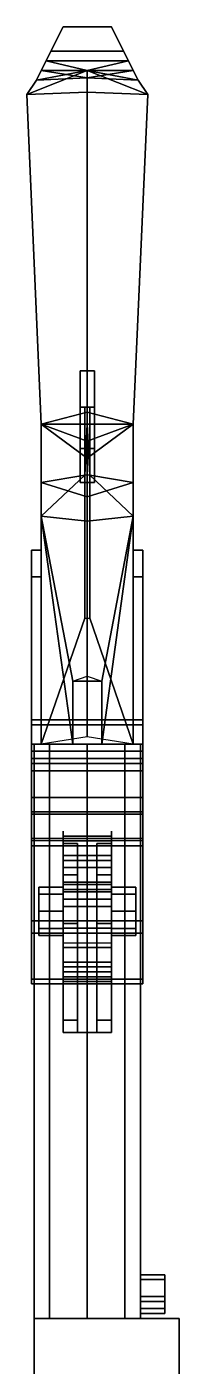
# Model space of a CAD drawing. Extents: x -1 to 2.5, y -12.3 to 0.
# Drawn here: x -0.25 to 0.38, y -5.56 to -0.03 of the extents above; entities that cross this region are included whole.
import ezdxf

# ---------------------------------------------------------------- set-up
doc = ezdxf.new("R2010")
doc.units = 0
doc.layers.get('0').update_dxf_attribs({"linetype": 'CONTINUOUS'})

msp = doc.modelspace()

# ---------------------------------------------------------------- linework, layer by layer
for points in [[(-0.1, -0.03, 1.14), (-0.15, -0.13, 0.93), (-0.15, -0.13, 1.2), (-0.1, -0.03, 1.2)], [(0.1, -0.03, 1.14), (0.15, -0.13, 0.93), (-0.15, -0.13, 0.93), (-0.1, -0.03, 1.14)], [(-0.1, -0.03, 1.2), (-0.15, -0.13, 1.2), (0.15, -0.13, 1.2), (0.1, -0.03, 1.2)], [(0.1, -0.03, 1.2), (0.1, -0.03, 1.14), (-0.1, -0.03, 1.14), (-0.1, -0.03, 1.2)], [(0.15, -0.13, 1.2), (0.15, -0.13, 0.93), (0.1, -0.03, 1.14), (0.1, -0.03, 1.2)], [(-0.17, -0.17, 0.74), (-0.15, -0.13, 0.93), (0.15, -0.13, 0.93), (0.17, -0.17, 0.74)], [(0.17, -0.17, 1.18), (0.15, -0.13, 1.2), (-0.15, -0.13, 1.2), (-0.17, -0.17, 1.18)], [(-0.15, -0.13, 1.2), (-0.15, -0.13, 0.93), (-0.17, -0.17, 0.74), (-0.17, -0.17, 1.18)], [(0.17, -0.17, 0.74), (0.15, -0.13, 0.93), (0.15, -0.13, 1.2), (0.17, -0.17, 1.18)], [(-0.21, -0.25, 1.15), (-0.25, -0.31, 1.14), (0, -0.21, 1.18)], [(0, -1.62, 1.12), (0, -0.21, 1.18), (-0.25, -0.31, 1.14), (-0.19, -1.67, 1.02)], [(0, -0.21, 1.18), (0, -0.21, 1.18), (-0.19, -0.21, 1.16), (-0.21, -0.25, 1.15)], [(-0.19, -0.21, 1.16), (-0.19, -0.21, 0.08), (-0.21, -0.25, 0.08), (-0.21, -0.25, 1.15)], [(-0.19, -0.21, 0.08), (0, -0.24, 0.03), (0, -0.24, 0.03), (-0.21, -0.25, 0.08)], [(0.17, -0.17, 0.74), (0.19, -0.21, 0.46), (-0.19, -0.21, 0.46), (-0.17, -0.17, 0.74)], [(-0.17, -0.17, 1.18), (-0.19, -0.21, 1.16), (0, -0.21, 1.18)], [(-0.17, -0.17, 0.74), (-0.19, -0.21, 0.46), (-0.19, -0.21, 1.16), (-0.17, -0.17, 1.18)], [(0.19, -0.21, 0.46), (0.19, -0.21, 0.08), (-0.19, -0.21, 0.08), (-0.19, -0.21, 0.46)], [(0, -0.24, 0.03), (-0.19, -0.21, 0.08), (0.19, -0.21, 0.08), (0, -0.24, 0.03)], [(0, -0.21, 1.18), (0.17, -0.17, 1.18), (-0.17, -0.17, 1.18), (0, -0.21, 1.18)], [(0, -0.21, 1.18), (0.19, -0.21, 1.16), (0.17, -0.17, 1.18), (0, -0.21, 1.18)], [(0, -0.21, 1.18), (0.21, -0.25, 1.15), (0.19, -0.21, 1.16), (0, -0.21, 1.18)], [(0, -0.21, 1.18), (0.25, -0.31, 1.14), (0.21, -0.25, 1.15), (0, -0.21, 1.18)], [(0.19, -1.67, 1.02), (0.25, -0.31, 1.14), (0, -0.21, 1.18), (0, -1.62, 1.12)], [(0, -0.24, 0.03), (0, -0.24, 0.03), (0.19, -0.21, 0.08), (0.21, -0.25, 0.08)], [(0.19, -0.21, 1.16), (0.19, -0.21, 0.46), (0.17, -0.17, 0.74), (0.17, -0.17, 1.18)], [(0.21, -0.25, 0.08), (0.19, -0.21, 0.08), (0.19, -0.21, 1.16), (0.21, -0.25, 1.15)], [(0, -0.24, 0.03), (0, -0.3, 0.03), (-0.25, -0.31, 0.08), (-0.21, -0.25, 0.08)], [(-0.21, -0.25, 0.08), (-0.25, -0.31, 0.08), (-0.25, -0.31, 1.14), (-0.21, -0.25, 1.15)], [(0.25, -0.31, 0.08), (0, -0.3, 0.03), (0, -0.24, 0.03), (0.21, -0.25, 0.08)], [(0.25, -0.31, 1.14), (0.25, -0.31, 0.08), (0.21, -0.25, 0.08), (0.21, -0.25, 1.15)], [(-0.19, -1.67, 0.36), (-0.25, -0.31, 0.08), (0, -0.3, 0.03), (0, -1.67, 0.32)], [(-0.25, -0.31, 1.14), (-0.25, -0.31, 0.08), (-0.19, -1.67, 0.36), (-0.19, -1.67, 1.02)], [(0, -1.67, 0.32), (0, -0.3, 0.03), (0.25, -0.31, 0.08), (0.19, -1.67, 0.36)], [(0.19, -1.67, 0.36), (0.25, -0.31, 0.08), (0.25, -0.31, 1.14), (0.19, -1.67, 1.02)], [(-0.03, -1.6, -1.66), (-0.03, -1.45, -1.46), (0.03, -1.45, -1.46), (0.03, -1.6, -1.66)], [(0.03, -1.6, -1.66), (0.03, -1.45, -1.46), (-0.03, -1.45, -1.46), (-0.03, -1.6, -1.66)], [(0.03, -1.77, -1.69), (0.03, -1.6, -1.66), (-0.03, -1.6, -1.66), (-0.03, -1.77, -1.69)], [(-0.03, -1.77, -1.69), (-0.03, -1.6, -1.66), (0.03, -1.6, -1.66), (0.03, -1.77, -1.69)], [(-0.01, -1.6, -1.66), (-0.01, -1.77, -1.69), (-0.01, -1.8, -1.53), (-0.01, -1.61, -1.48)], [(0.01, -1.61, -1.48), (0.01, -1.8, -1.53), (0.01, -1.77, -1.69), (0.01, -1.6, -1.66)], [(-0.19, -1.67, 1.02), (-0.19, -1.67, 1.02), (0, -1.74, 1.09), (0, -1.62, 1.12)], [(-0.01, -1.61, -1.48), (-0.01, -1.8, -1.53), (-0.01, -2.31, -0.06), (-0.01, -2.01, -0.04)], [(0, -1.62, 1.12), (0, -1.74, 1.09), (0.19, -1.67, 1.02)], [(0.01, -2.01, -0.04), (0.01, -2.31, -0.06), (0.01, -1.8, -1.53), (0.01, -1.61, -1.48)], [(0, -1.67, 0.32), (-0.01, -1.88, 0.35), (-0.19, -1.91, 0.42), (-0.19, -1.67, 0.36)], [(-0.19, -1.67, 1.02), (-0.19, -1.91, 0.8), (0, -1.97, 0.9), (0, -1.81, 1.05)], [(-0.19, -1.67, 0.36), (-0.19, -1.91, 0.42), (-0.19, -1.91, 0.8), (-0.19, -1.67, 1.02)], [(-0.19, -1.67, 1.02), (-0.19, -1.67, 1.02), (0, -1.81, 1.05), (0, -1.74, 1.09)], [(0, -1.67, 0.32), (0.01, -1.88, 0.35), (-0.01, -1.88, 0.35), (0, -1.67, 0.32)], [(0, -1.81, 1.05), (0, -1.97, 0.9), (0.19, -1.91, 0.8), (0.19, -1.67, 1.02)], [(0, -1.74, 1.09), (0, -1.81, 1.05), (0.19, -1.67, 1.02)], [(0.19, -1.67, 0.36), (0.19, -1.91, 0.42), (0.01, -1.88, 0.35), (0, -1.67, 0.32)], [(0.19, -1.91, 0.8), (0.19, -1.91, 0.42), (0.19, -1.67, 0.36), (0.19, -1.67, 1.02)], [(-0.03, -1.77, -1.69), (-0.03, -1.91, -1.59), (0.03, -1.91, -1.59), (0.03, -1.77, -1.69)], [(0.03, -1.77, -1.69), (0.03, -1.91, -1.59), (-0.03, -1.91, -1.59), (-0.03, -1.77, -1.69)], [(-0.19, -2.05, 0.45), (-0.19, -1.91, 0.42), (-0.01, -1.88, 0.35)], [(-0.19, -2.99, 0.58), (-0.19, -2.05, 0.45), (-0.01, -1.88, 0.35), (-0.01, -2.47, 0.45)], [(0, -2.07, 0.86), (0, -1.97, 0.9), (-0.19, -1.91, 0.8), (-0.19, -2.05, 0.76)], [(-0.19, -1.91, 0.8), (-0.19, -1.91, 0.42), (-0.19, -2.05, 0.45), (-0.19, -2.05, 0.76)], [(-0.01, -1.88, 0.19), (-0.01, -2.31, -0.06), (-0.01, -2.47, 0.45), (-0.01, -1.88, 0.35)], [(-0.01, -1.93, 0.05), (-0.01, -2.01, -0.04), (-0.01, -2.31, -0.06), (-0.01, -1.88, 0.19)], [(0.19, -2.05, 0.76), (0.19, -1.91, 0.8), (0, -1.97, 0.9), (0, -2.07, 0.86)], [(0.01, -1.88, 0.35), (0.01, -2.47, 0.45), (0.01, -2.31, -0.06), (0.01, -1.88, 0.19)], [(0.01, -1.88, 0.19), (0.01, -2.31, -0.06), (0.01, -2.01, -0.04), (0.01, -1.93, 0.05)], [(0.01, -1.88, 0.35), (0.01, -1.88, 0.35), (0.19, -1.91, 0.42), (0.19, -2.05, 0.45)], [(0.01, -2.47, 0.45), (0.01, -1.88, 0.35), (0.19, -2.05, 0.45), (0.19, -2.99, 0.58)], [(0.19, -2.05, 0.45), (0.19, -1.91, 0.42), (0.19, -1.91, 0.8), (0.19, -2.05, 0.76)], [(-0.19, -2.05, 0.76), (-0.19, -2.05, 0.45), (-0.19, -2.19, 0.6), (-0.19, -2.19, 0.7)], [(0, -2.71, 0.91), (0, -2.07, 0.86), (-0.19, -2.05, 0.76), (-0.06, -2.73, 0.91)], [(-0.19, -2.05, 0.76), (-0.19, -2.05, 0.76), (-0.19, -2.19, 0.7), (-0.19, -2.3, 0.77)], [(-0.19, -2.99, 0.88), (-0.19, -2.05, 0.76), (-0.19, -2.3, 0.77), (-0.19, -2.99, 0.88)], [(-0.19, -2.3, 0.54), (-0.19, -2.19, 0.6), (-0.19, -2.05, 0.45)], [(-0.19, -2.99, 0.58), (-0.19, -2.3, 0.54), (-0.19, -2.05, 0.45), (-0.19, -2.99, 0.58)], [(-0.06, -2.73, 0.91), (-0.19, -2.05, 0.76), (-0.19, -2.05, 0.76), (-0.06, -2.99, 0.88)], [(-0.06, -2.99, 0.88), (-0.19, -2.05, 0.76), (-0.19, -2.05, 0.76), (-0.19, -2.99, 0.88)], [(0.06, -2.73, 0.91), (0.19, -2.05, 0.76), (0, -2.07, 0.86), (0, -2.71, 0.91)], [(0.06, -2.99, 0.88), (0.19, -2.05, 0.76), (0.19, -2.05, 0.76), (0.06, -2.73, 0.91)], [(0.19, -2.99, 0.88), (0.19, -2.05, 0.76), (0.19, -2.05, 0.76), (0.06, -2.99, 0.88)], [(0.19, -2.19, 0.6), (0.19, -2.05, 0.45), (0.19, -2.05, 0.76), (0.19, -2.19, 0.7)], [(0.19, -2.3, 0.77), (0.19, -2.19, 0.7), (0.19, -2.05, 0.76)], [(0.19, -2.99, 0.88), (0.19, -2.3, 0.77), (0.19, -2.05, 0.76), (0.19, -2.99, 0.88)], [(0.19, -2.05, 0.45), (0.19, -2.05, 0.45), (0.19, -2.19, 0.6), (0.19, -2.3, 0.54)], [(0.19, -2.99, 0.58), (0.19, -2.05, 0.45), (0.19, -2.3, 0.54), (0.19, -2.99, 0.58)], [(-0.19, -2.19, 0.7), (-0.19, -2.19, 0.6), (-0.23, -2.19, 0.6), (-0.23, -2.19, 0.7)], [(-0.23, -2.19, 0.7), (-0.23, -2.19, 0.6), (-0.23, -2.3, 0.54), (-0.23, -2.3, 0.77)], [(-0.23, -2.3, 0.54), (-0.23, -2.19, 0.6), (-0.19, -2.19, 0.6), (-0.19, -2.3, 0.54)], [(-0.19, -2.3, 0.77), (-0.19, -2.19, 0.7), (-0.23, -2.19, 0.7), (-0.23, -2.3, 0.77)], [(0.23, -2.19, 0.7), (0.23, -2.19, 0.6), (0.19, -2.19, 0.6), (0.19, -2.19, 0.7)], [(0.19, -2.3, 0.54), (0.19, -2.19, 0.6), (0.23, -2.19, 0.6), (0.23, -2.3, 0.54)], [(0.23, -2.3, 0.77), (0.23, -2.19, 0.7), (0.19, -2.19, 0.7), (0.19, -2.3, 0.77)], [(0.23, -2.3, 0.54), (0.23, -2.19, 0.6), (0.23, -2.19, 0.7), (0.23, -2.3, 0.77)], [(-0.23, -2.3, 0.77), (-0.23, -2.3, 0.54), (-0.23, -2.99, 0.58), (-0.23, -2.99, 0.88)], [(-0.23, -2.99, 0.58), (-0.23, -2.3, 0.54), (-0.19, -2.3, 0.54), (-0.19, -2.99, 0.58)], [(-0.19, -2.99, 0.88), (-0.19, -2.3, 0.77), (-0.23, -2.3, 0.77), (-0.23, -2.99, 0.88)], [(0.19, -2.99, 0.58), (0.19, -2.3, 0.54), (0.23, -2.3, 0.54), (0.23, -2.99, 0.58)], [(0.23, -2.99, 0.88), (0.23, -2.3, 0.77), (0.19, -2.3, 0.77), (0.19, -2.99, 0.88)], [(0.23, -2.99, 0.58), (0.23, -2.3, 0.54), (0.23, -2.3, 0.77), (0.23, -2.99, 0.88)], [(-0.19, -2.99, 0.58), (-0.01, -2.47, 0.45), (0, -2.47, 0.45), (0, -2.96, 0.51)], [(0, -2.96, 0.51), (0, -2.47, 0.45), (0.01, -2.47, 0.45), (0.19, -2.99, 0.58)], [(0.06, -2.73, 1.21), (0.06, -2.73, 0.91), (-0.06, -2.73, 0.91), (-0.06, -2.73, 1.21)], [(-0.06, -2.73, 1.21), (-0.06, -2.73, 0.91), (-0.06, -2.99, 0.88), (-0.06, -2.99, 1.21)], [(-0.06, -2.99, 0.88), (-0.06, -2.73, 0.91), (0.06, -2.73, 0.91), (0.06, -2.99, 0.88)], [(0.06, -2.99, 1.21), (0.06, -2.73, 1.21), (-0.06, -2.73, 1.21), (-0.06, -2.99, 1.21)], [(0.06, -2.99, 0.88), (0.06, -2.73, 0.91), (0.06, -2.73, 1.21), (0.06, -2.99, 1.21)], [(-0.23, -3.02, 0.05), (-0.23, -2.89, -0.28), (-0.23, -3.27, -0.31), (-0.23, -3.41, 0.05)], [(0.23, -3.02, 0.05), (0.23, -2.89, -0.28), (-0.23, -2.89, -0.28), (-0.23, -3.02, 0.05)], [(0.23, -2.89, -0.28), (0.23, -2.89, -0.34), (-0.23, -2.89, -0.34), (-0.23, -2.89, -0.28)], [(-0.23, -2.89, -0.28), (-0.23, -2.89, -0.34), (-0.23, -3.27, -0.36), (-0.23, -3.27, -0.31)], [(-0.23, -2.89, -0.34), (-0.23, -2.91, -0.37), (-0.23, -3.28, -0.37), (-0.23, -3.27, -0.36)], [(0.23, -2.89, -0.34), (0.23, -2.91, -0.37), (-0.23, -2.91, -0.37), (-0.23, -2.89, -0.34)], [(-0.23, -2.91, -0.37), (-0.23, -3.21, -0.47), (-0.23, -3.27, -0.44), (-0.23, -3.28, -0.37)], [(0.23, -2.91, -0.37), (0.23, -3.21, -0.47), (-0.23, -3.21, -0.47), (-0.23, -2.91, -0.37)], [(0.23, -3.27, -0.31), (0.23, -2.89, -0.28), (0.23, -3.02, 0.05), (0.23, -3.41, 0.05)], [(0.23, -3.27, -0.36), (0.23, -2.89, -0.34), (0.23, -2.89, -0.28), (0.23, -3.27, -0.31)], [(0.23, -3.28, -0.37), (0.23, -2.91, -0.37), (0.23, -2.89, -0.34), (0.23, -3.27, -0.36)], [(0.23, -3.27, -0.44), (0.23, -3.21, -0.47), (0.23, -2.91, -0.37), (0.23, -3.28, -0.37)], [(-0.23, -2.99, 0.88), (-0.23, -2.99, 0.51), (-0.23, -3.72, 0.51), (-0.23, -3.98, 0.88)], [(0.23, -2.99, 0.85), (0.23, -2.99, 0.51), (-0.23, -2.99, 0.51), (-0.23, -2.99, 0.85)], [(-0.23, -3.72, 0.51), (-0.23, -2.99, 0.51), (0.23, -2.99, 0.51), (0.23, -3.72, 0.51)], [(0.23, -3.98, 0.88), (0.23, -2.99, 0.88), (-0.23, -2.99, 0.88), (-0.23, -3.98, 0.88)], [(0.23, -2.99, 0.51), (0.23, -3.05, 0.47), (-0.23, -3.05, 0.47), (-0.23, -2.99, 0.51)], [(-0.23, -2.99, 0.51), (-0.23, -3.05, 0.47), (-0.23, -3.4, 0.47), (-0.23, -3.35, 0.51)], [(-0.23, -3.1, 0.27), (-0.23, -3.02, 0.05), (-0.23, -3.41, 0.05), (-0.23, -3.38, 0.27)], [(0.23, -3.1, 0.27), (0.23, -3.02, 0.05), (-0.23, -3.02, 0.05), (-0.23, -3.1, 0.27)], [(-0.1556, -2.99, 1.2056), (-0.22, -2.99, 1.05), (-0.22, -5.36, 1.05), (-0.1556, -5.36, 1.2056)], [(-0.22, -2.99, 1.05), (-0.1556, -2.99, 0.8944), (-0.1556, -5.36, 0.8944), (-0.22, -5.36, 1.05)], [(0, -2.99, 1.27), (0.1556, -2.99, 1.2056), (-0.22, -2.99, 1.05), (-0.1556, -2.99, 1.2056)], [(0.1556, -2.99, 1.2056), (0.22, -2.99, 1.05), (-0.1556, -2.99, 0.8944), (-0.22, -2.99, 1.05)], [(0, -2.99, 1.27), (-0.1556, -2.99, 1.2056), (-0.1556, -5.36, 1.2056), (0, -5.36, 1.27)], [(-0.1556, -2.99, 0.8944), (0, -2.99, 0.83), (0, -5.36, 0.83), (-0.1556, -5.36, 0.8944)], [(0.22, -2.99, 1.05), (0.1556, -2.99, 0.8944), (0, -2.99, 0.83), (-0.1556, -2.99, 0.8944)], [(0.1556, -2.99, 1.2056), (0, -2.99, 1.27), (0, -5.36, 1.27), (0.1556, -5.36, 1.2056)], [(0, -2.99, 0.83), (0.1556, -2.99, 0.8944), (0.1556, -5.36, 0.8944), (0, -5.36, 0.83)], [(0.22, -2.99, 1.05), (0.1556, -2.99, 1.2056), (0.1556, -5.36, 1.2056), (0.22, -5.36, 1.05)], [(0.1556, -2.99, 0.8944), (0.22, -2.99, 1.05), (0.22, -5.36, 1.05), (0.1556, -5.36, 0.8944)], [(0.23, -3.72, 0.51), (0.23, -2.99, 0.51), (0.23, -2.99, 0.88), (0.23, -3.98, 0.88)], [(0.23, -3.4, 0.47), (0.23, -3.05, 0.47), (0.23, -2.99, 0.51), (0.23, -3.35, 0.51)], [(0.23, -3.41, 0.05), (0.23, -3.02, 0.05), (0.23, -3.1, 0.27), (0.23, -3.38, 0.27)], [(-0.23, -3.05, 0.47), (-0.23, -3.07, 0.43), (-0.23, -3.4, 0.43), (-0.23, -3.4, 0.47)], [(0.23, -3.05, 0.47), (0.23, -3.07, 0.43), (-0.23, -3.07, 0.43), (-0.23, -3.05, 0.47)], [(0.23, -3.07, 0.43), (0.23, -3.1, 0.34), (-0.23, -3.1, 0.34), (-0.23, -3.07, 0.43)], [(-0.23, -3.07, 0.43), (-0.23, -3.1, 0.34), (-0.23, -3.39, 0.34), (-0.23, -3.4, 0.43)], [(0.23, -3.4, 0.43), (0.23, -3.07, 0.43), (0.23, -3.05, 0.47), (0.23, -3.4, 0.47)], [(0.23, -3.39, 0.34), (0.23, -3.1, 0.34), (0.23, -3.07, 0.43), (0.23, -3.4, 0.43)], [(-0.23, -3.1, 0.34), (-0.23, -3.1, 0.27), (-0.23, -3.38, 0.27), (-0.23, -3.39, 0.34)], [(0.23, -3.1, 0.34), (0.23, -3.1, 0.27), (-0.23, -3.1, 0.27), (-0.23, -3.1, 0.34)], [(0.23, -3.38, 0.27), (0.23, -3.1, 0.27), (0.23, -3.1, 0.34), (0.23, -3.39, 0.34)], [(-0.23, -3.27, -0.44), (-0.23, -3.21, -0.47), (0.23, -3.21, -0.47), (0.23, -3.27, -0.44)], [(-0.23, -3.41, 0.05), (-0.23, -3.27, -0.31), (0.23, -3.27, -0.31), (0.23, -3.41, 0.05)], [(-0.23, -3.27, -0.31), (-0.23, -3.27, -0.36), (0.23, -3.27, -0.36), (0.23, -3.27, -0.31)], [(-0.23, -3.27, -0.36), (-0.23, -3.28, -0.37), (0.23, -3.28, -0.37), (0.23, -3.27, -0.36)], [(-0.23, -3.28, -0.37), (-0.23, -3.27, -0.44), (0.23, -3.27, -0.44), (0.23, -3.28, -0.37)], [(0.1, -3.37, 1.38), (0.1, -3.37, 1.22), (-0.1, -3.37, 1.22), (-0.1, -3.37, 1.38)], [(-0.1, -3.37, 1.38), (-0.1, -3.37, 1.22), (-0.1, -4.18, 1.22), (-0.1, -4.18, 1.38)], [(0.1, -4.18, 1.38), (0.1, -3.37, 1.38), (-0.1, -3.37, 1.38), (-0.1, -4.18, 1.38)], [(0.1, -4.18, 1.22), (0.1, -3.37, 1.22), (0.1, -3.37, 1.38), (0.1, -4.18, 1.38)], [(-0.23, -3.39, 0.34), (-0.23, -3.38, 0.27), (0.23, -3.38, 0.27), (0.23, -3.39, 0.34)], [(-0.23, -3.38, 0.27), (-0.23, -3.41, 0.05), (0.23, -3.41, 0.05), (0.23, -3.38, 0.27)], [(-0.04, -3.73, 1.53), (-0.04, -3.4, 1.53), (-0.1, -3.4, 1.53), (-0.1, -3.73, 1.53)], [(-0.1, -3.4, 1.53), (-0.1, -3.53, 1.45), (-0.1, -3.77, 1.51), (-0.1, -3.73, 1.53)], [(-0.04, -3.4, 1.53), (-0.04, -3.4, 1.38), (-0.1, -3.4, 1.38), (-0.1, -3.4, 1.53)], [(-0.1, -3.4, 1.53), (-0.1, -3.4, 1.38), (-0.1, -3.53, 1.38), (-0.1, -3.53, 1.45)], [(-0.04, -3.77, 1.51), (-0.04, -3.53, 1.45), (-0.04, -3.4, 1.53), (-0.04, -3.73, 1.53)], [(-0.04, -3.53, 1.38), (-0.04, -3.4, 1.38), (-0.04, -3.4, 1.53), (-0.04, -3.53, 1.45)], [(0.04, -3.4, 1.53), (0.04, -3.4, 1.38), (0.04, -3.53, 1.38), (0.04, -3.53, 1.45)], [(0.1, -3.4, 1.53), (0.1, -3.4, 1.38), (0.04, -3.4, 1.38), (0.04, -3.4, 1.53)], [(0.04, -3.4, 1.53), (0.04, -3.53, 1.45), (0.04, -3.77, 1.51), (0.04, -3.73, 1.53)], [(0.1, -3.73, 1.53), (0.1, -3.4, 1.53), (0.04, -3.4, 1.53), (0.04, -3.73, 1.53)], [(0.1, -3.53, 1.38), (0.1, -3.4, 1.38), (0.1, -3.4, 1.53), (0.1, -3.53, 1.45)], [(0.1, -3.77, 1.51), (0.1, -3.53, 1.45), (0.1, -3.4, 1.53), (0.1, -3.73, 1.53)], [(-0.1, -3.77, 1.51), (-0.1, -3.53, 1.45), (-0.1, -4.13, 1.45), (-0.1, -4.18, 1.51)], [(-0.1, -4.13, 1.45), (-0.1, -3.53, 1.45), (-0.04, -3.53, 1.45), (-0.04, -4.13, 1.45)], [(-0.1, -3.53, 1.45), (-0.1, -3.53, 1.38), (-0.04, -3.53, 1.38), (-0.04, -3.53, 1.45)], [(-0.04, -4.13, 1.45), (-0.04, -3.53, 1.45), (-0.04, -3.77, 1.51), (-0.04, -4.18, 1.51)], [(0.04, -3.53, 1.45), (0.04, -3.53, 1.38), (0.1, -3.53, 1.38), (0.1, -3.53, 1.45)], [(0.04, -3.77, 1.51), (0.04, -3.53, 1.45), (0.04, -4.13, 1.45), (0.04, -4.18, 1.51)], [(0.04, -4.13, 1.45), (0.04, -3.53, 1.45), (0.1, -3.53, 1.45), (0.1, -4.13, 1.45)], [(0.1, -4.13, 1.45), (0.1, -3.53, 1.45), (0.1, -3.77, 1.51), (0.1, -4.18, 1.51)], [(-0.1, -3.6093, 1.4907), (-0.1, -3.58, 1.42), (-0.2, -3.58, 1.42), (-0.2, -3.6093, 1.4907)], [(-0.1, -3.58, 1.42), (-0.1, -3.6093, 1.3493), (-0.2, -3.6093, 1.3493), (-0.2, -3.58, 1.42)], [(-0.2, -3.58, 1.42), (-0.2, -3.6093, 1.3493), (-0.2, -3.68, 1.32), (-0.2, -3.6093, 1.4907)], [(0.2, -3.6093, 1.4907), (0.2, -3.58, 1.42), (0.1, -3.58, 1.42), (0.1, -3.6093, 1.4907)], [(0.2, -3.58, 1.42), (0.2, -3.6093, 1.3493), (0.1, -3.6093, 1.3493), (0.1, -3.58, 1.42)], [(0.2, -3.58, 1.42), (0.2, -3.6093, 1.4907), (0.2, -3.68, 1.52), (0.2, -3.6093, 1.3493)], [(-0.1, -3.68, 1.52), (-0.1, -3.6093, 1.4907), (-0.2, -3.6093, 1.4907), (-0.2, -3.68, 1.52)], [(-0.1, -3.6093, 1.3493), (-0.1, -3.68, 1.32), (-0.2, -3.68, 1.32), (-0.2, -3.6093, 1.3493)], [(-0.2, -3.68, 1.52), (-0.2, -3.6093, 1.4907), (-0.2, -3.78, 1.42), (-0.2, -3.7507, 1.4907)], [(-0.2, -3.6093, 1.4907), (-0.2, -3.68, 1.32), (-0.2, -3.7507, 1.3493), (-0.2, -3.78, 1.42)], [(0.2, -3.68, 1.52), (0.2, -3.6093, 1.4907), (0.1, -3.6093, 1.4907), (0.1, -3.68, 1.52)], [(0.2, -3.6093, 1.3493), (0.2, -3.68, 1.32), (0.1, -3.68, 1.32), (0.1, -3.6093, 1.3493)], [(0.2, -3.6093, 1.3493), (0.2, -3.68, 1.52), (0.2, -3.7507, 1.4907), (0.2, -3.78, 1.42)], [(0.2, -3.68, 1.32), (0.2, -3.6093, 1.3493), (0.2, -3.78, 1.42), (0.2, -3.7507, 1.3493)], [(-0.1, -3.7507, 1.4907), (-0.1, -3.68, 1.52), (-0.2, -3.68, 1.52), (-0.2, -3.7507, 1.4907)], [(-0.1, -3.68, 1.32), (-0.1, -3.7507, 1.3493), (-0.2, -3.7507, 1.3493), (-0.2, -3.68, 1.32)], [(0.2, -3.7507, 1.4907), (0.2, -3.68, 1.52), (0.1, -3.68, 1.52), (0.1, -3.7507, 1.4907)], [(0.2, -3.68, 1.32), (0.2, -3.7507, 1.3493), (0.1, -3.7507, 1.3493), (0.1, -3.68, 1.32)], [(-0.23, -3.98, 0.88), (-0.23, -3.72, 0.51), (0.23, -3.72, 0.51), (0.23, -3.98, 0.88)], [(-0.23, -3.98, 0.88), (-0.23, -3.72, 0.51), (-0.23, -3.77, 0.53), (-0.23, -3.96, 0.73)], [(0.23, -3.98, 0.88), (0.23, -3.72, 0.51), (-0.23, -3.72, 0.51), (-0.23, -3.98, 0.88)], [(-0.23, -3.77, 0.53), (-0.23, -3.72, 0.51), (0.23, -3.72, 0.51), (0.23, -3.77, 0.53)], [(-0.1, -3.78, 1.42), (-0.1, -3.7507, 1.4907), (-0.2, -3.7507, 1.4907), (-0.2, -3.78, 1.42)], [(-0.1, -3.7507, 1.3493), (-0.1, -3.78, 1.42), (-0.2, -3.78, 1.42), (-0.2, -3.7507, 1.3493)], [(-0.1, -3.73, 1.53), (-0.1, -3.77, 1.51), (-0.04, -3.77, 1.51), (-0.04, -3.73, 1.53)], [(0.04, -3.73, 1.53), (0.04, -3.77, 1.51), (0.1, -3.77, 1.51), (0.1, -3.73, 1.53)], [(0.2, -3.78, 1.42), (0.2, -3.7507, 1.4907), (0.1, -3.7507, 1.4907), (0.1, -3.78, 1.42)], [(0.2, -3.7507, 1.3493), (0.2, -3.78, 1.42), (0.1, -3.78, 1.42), (0.1, -3.7507, 1.3493)], [(0.23, -3.77, 0.53), (0.23, -3.72, 0.51), (0.23, -3.98, 0.88), (0.23, -3.96, 0.73)], [(-0.23, -3.96, 0.73), (-0.23, -3.77, 0.53), (0.23, -3.77, 0.53), (0.23, -3.96, 0.73)], [(-0.23, -3.96, 0.73), (-0.23, -3.77, 0.53), (-0.23, -3.77, 0.53), (-0.23, -3.96, 0.53)], [(0.23, -3.96, 0.73), (0.23, -3.77, 0.53), (-0.23, -3.77, 0.53), (-0.23, -3.96, 0.73)], [(-0.23, -3.96, 0.53), (-0.23, -3.77, 0.53), (0.23, -3.77, 0.53), (0.23, -3.96, 0.53)], [(-0.04, -4.18, 1.51), (-0.04, -3.77, 1.51), (-0.1, -3.77, 1.51), (-0.1, -4.18, 1.51)], [(0.1, -4.18, 1.51), (0.1, -3.77, 1.51), (0.04, -3.77, 1.51), (0.04, -4.18, 1.51)], [(0.23, -3.77, 0.53), (0.23, -3.77, 0.53), (0.23, -3.96, 0.73), (0.23, -3.96, 0.53)], [(0.23, -3.96, 0.53), (0.23, -3.96, 0.73), (-0.23, -3.96, 0.73), (-0.23, -3.96, 0.53)], [(-0.23, -3.98, 0.88), (-0.23, -3.96, 0.73), (-0.23, -3.96, 0.73), (-0.23, -3.98, 0.73)], [(-0.23, -3.98, 0.73), (-0.23, -3.96, 0.73), (0.23, -3.96, 0.73), (0.23, -3.98, 0.73)], [(0.23, -3.96, 0.73), (0.23, -3.96, 0.73), (0.23, -3.98, 0.88), (0.23, -3.98, 0.73)], [(0.23, -3.98, 0.73), (0.23, -3.98, 0.88), (-0.23, -3.98, 0.88), (-0.23, -3.98, 0.73)], [(-0.1, -4.13, 1.45), (-0.1, -4.13, 1.38), (-0.1, -4.18, 1.38), (-0.1, -4.18, 1.51)], [(-0.04, -4.13, 1.45), (-0.04, -4.13, 1.38), (-0.1, -4.13, 1.38), (-0.1, -4.13, 1.45)], [(-0.04, -4.18, 1.38), (-0.04, -4.13, 1.38), (-0.04, -4.13, 1.45), (-0.04, -4.18, 1.51)], [(0.1, -4.13, 1.45), (0.1, -4.13, 1.38), (0.04, -4.13, 1.38), (0.04, -4.13, 1.45)], [(0.04, -4.13, 1.45), (0.04, -4.13, 1.38), (0.04, -4.18, 1.38), (0.04, -4.18, 1.51)], [(0.1, -4.18, 1.38), (0.1, -4.13, 1.38), (0.1, -4.13, 1.45), (0.1, -4.18, 1.51)], [(-0.1, -4.18, 1.38), (-0.1, -4.18, 1.22), (0.1, -4.18, 1.22), (0.1, -4.18, 1.38)], [(-0.1, -4.18, 1.51), (-0.1, -4.18, 1.38), (-0.04, -4.18, 1.38), (-0.04, -4.18, 1.51)], [(0.04, -4.18, 1.51), (0.04, -4.18, 1.38), (0.1, -4.18, 1.38), (0.1, -4.18, 1.51)], [(0.32, -5.18, 1.07), (0.32, -5.18, 0.85), (0.22, -5.18, 0.85), (0.22, -5.18, 1.07)], [(0.22, -5.18, 1.07), (0.22, -5.18, 0.85), (0.22, -5.29, 0.94), (0.22, -5.34, 1.07)], [(0.32, -5.34, 1.07), (0.32, -5.18, 1.07), (0.22, -5.18, 1.07), (0.22, -5.34, 1.07)], [(0.22, -5.18, 0.85), (0.22, -5.2, 0.72), (0.22, -5.29, 0.75), (0.22, -5.29, 0.94)], [(0.32, -5.18, 0.85), (0.32, -5.2, 0.72), (0.22, -5.2, 0.72), (0.22, -5.18, 0.85)], [(0.32, -5.29, 0.94), (0.32, -5.18, 0.85), (0.32, -5.18, 1.07), (0.32, -5.34, 1.07)], [(0.32, -5.29, 0.75), (0.32, -5.2, 0.72), (0.32, -5.18, 0.85), (0.32, -5.29, 0.94)], [(0.32, -5.2, 0.72), (0.32, -5.27, 0.59), (0.22, -5.27, 0.59), (0.22, -5.2, 0.72)], [(0.22, -5.2, 0.72), (0.22, -5.27, 0.59), (0.22, -5.32, 0.62), (0.22, -5.29, 0.75)], [(0.32, -5.32, 0.62), (0.32, -5.27, 0.59), (0.32, -5.2, 0.72), (0.32, -5.29, 0.75)], [(0.22, -5.32, 0.62), (0.22, -5.27, 0.59), (0.32, -5.27, 0.59), (0.32, -5.32, 0.62)], [(0.22, -5.34, 1.07), (0.22, -5.29, 0.94), (0.32, -5.29, 0.94), (0.32, -5.34, 1.07)], [(0.22, -5.29, 0.94), (0.22, -5.29, 0.75), (0.32, -5.29, 0.75), (0.32, -5.29, 0.94)], [(0.22, -5.29, 0.75), (0.22, -5.32, 0.62), (0.32, -5.32, 0.62), (0.32, -5.29, 0.75)], [(0.38, -5.36, 1.54), (0.38, -5.36, 0.82), (-0.22, -5.36, 0.82), (-0.22, -5.36, 1.54)], [(-0.22, -5.36, 1.54), (-0.22, -5.36, 0.82), (-0.22, -7.2, 0.82), (-0.22, -7.2, 1.54)], [(-0.22, -7.2, 0.82), (-0.22, -5.36, 0.82), (0.38, -5.36, 0.82), (0.38, -7.2, 0.82)], [(0.38, -7.2, 1.54), (0.38, -5.36, 1.54), (-0.22, -5.36, 1.54), (-0.22, -7.2, 1.54)], [(0.38, -7.2, 0.82), (0.38, -5.36, 0.82), (0.38, -5.36, 1.54), (0.38, -7.2, 1.54)]]:
    msp.add_3dface(points)
at = {"color": 2}
for points in [[(-0.1, -3.56, 0.47), (-0.1, -3.72, 0.51), (-0.1, -3.35, 0.51), (-0.1, -3.4, 0.47)], [(0.1, -3.35, 0.51), (0.1, -3.72, 0.51), (0.1, -3.56, 0.47), (0.1, -3.4, 0.47)], [(-0.1, -3.45, 0.1), (-0.1, -3.41, 0.21), (-0.1, -3.38, 0.27), (-0.1, -3.41, 0.05)], [(-0.1, -3.38, 0.27), (-0.1, -3.41, 0.21), (0.1, -3.41, 0.21), (0.1, -3.38, 0.27)], [(-0.1, -3.39, 0.34), (-0.1, -3.47, 0.43), (-0.1, -3.4, 0.43), (-0.1, -3.39, 0.34)], [(0.1, -3.39, 0.34), (0.1, -3.47, 0.43), (-0.1, -3.47, 0.43), (-0.1, -3.39, 0.34)], [(-0.1, -3.47, 0.43), (-0.1, -3.56, 0.47), (-0.1, -3.4, 0.47), (-0.1, -3.4, 0.43)], [(-0.1, -3.41, 0.21), (-0.1, -3.5, 0.13), (0.1, -3.5, 0.13), (0.1, -3.41, 0.21)], [(-0.1, -3.5, 0.11), (-0.1, -3.5, 0.13), (-0.1, -3.41, 0.21), (-0.1, -3.45, 0.1)], [(0.1, -3.41, 0.05), (0.1, -3.45, 0.1), (-0.1, -3.45, 0.1), (-0.1, -3.41, 0.05)], [(0.1, -3.38, 0.27), (0.1, -3.41, 0.21), (0.1, -3.45, 0.1), (0.1, -3.41, 0.05)], [(0.1, -3.4, 0.43), (0.1, -3.47, 0.43), (0.1, -3.39, 0.34)], [(0.1, -3.4, 0.47), (0.1, -3.56, 0.47), (0.1, -3.47, 0.43), (0.1, -3.4, 0.43)], [(0.1, -3.41, 0.21), (0.1, -3.5, 0.13), (0.1, -3.5, 0.11), (0.1, -3.45, 0.1)], [(0.1, -3.45, 0.1), (0.1, -3.5, 0.11), (-0.1, -3.5, 0.11), (-0.1, -3.45, 0.1)], [(0.1, -3.47, 0.43), (0.1, -3.56, 0.47), (-0.1, -3.56, 0.47), (-0.1, -3.47, 0.43)], [(-0.1, -3.59, 0.11), (-0.1, -3.59, 0.13), (-0.1, -3.5, 0.13), (-0.1, -3.5, 0.11)], [(0.1, -3.5, 0.11), (0.1, -3.59, 0.11), (-0.1, -3.59, 0.11), (-0.1, -3.5, 0.11)], [(-0.1, -3.5, 0.13), (-0.1, -3.59, 0.13), (0.1, -3.59, 0.13), (0.1, -3.5, 0.13)], [(0.1, -3.5, 0.13), (0.1, -3.59, 0.13), (0.1, -3.59, 0.11), (0.1, -3.5, 0.11)], [(0.1, -3.56, 0.47), (0.1, -3.72, 0.51), (-0.1, -3.72, 0.51), (-0.1, -3.56, 0.47)], [(-0.1, -3.63, 0.39), (-0.1, -3.63, 0.49), (-0.1, -3.57, 0.48), (-0.1, -3.57, 0.4)], [(-0.1, -3.57, 0.4), (-0.1, -3.57, 0.48), (0.1, -3.57, 0.48), (0.1, -3.57, 0.4)], [(-0.1, -3.66, 0.32), (-0.1, -3.63, 0.39), (-0.1, -3.57, 0.4), (-0.1, -3.6, 0.32)], [(-0.1, -3.6, 0.32), (-0.1, -3.57, 0.4), (0.1, -3.57, 0.4), (0.1, -3.6, 0.32)], [(0.1, -3.59, 0.11), (0.1, -3.83, 0.18), (-0.1, -3.83, 0.18), (-0.1, -3.59, 0.11)], [(-0.1, -3.83, 0.18), (-0.1, -3.83, 0.2), (-0.1, -3.59, 0.13), (-0.1, -3.59, 0.11)], [(-0.1, -3.59, 0.13), (-0.1, -3.83, 0.2), (0.1, -3.83, 0.2), (0.1, -3.59, 0.13)], [(0.1, -3.57, 0.48), (0.1, -3.63, 0.49), (0.1, -3.63, 0.39), (0.1, -3.57, 0.4)], [(0.1, -3.57, 0.4), (0.1, -3.63, 0.39), (0.1, -3.66, 0.32), (0.1, -3.6, 0.32)], [(0.1, -3.59, 0.13), (0.1, -3.83, 0.2), (0.1, -3.83, 0.18), (0.1, -3.59, 0.11)], [(-0.1, -3.75, 0.27), (-0.1, -3.66, 0.32), (-0.1, -3.6, 0.32), (-0.1, -3.75, 0.25)], [(-0.1, -3.75, 0.25), (-0.1, -3.6, 0.32), (0.1, -3.6, 0.32), (0.1, -3.75, 0.25)], [(0.1, -3.63, 0.39), (0.1, -3.63, 0.49), (-0.1, -3.63, 0.49), (-0.1, -3.63, 0.39)], [(0.1, -3.66, 0.32), (0.1, -3.63, 0.39), (-0.1, -3.63, 0.39), (-0.1, -3.66, 0.32)], [(0.1, -3.6, 0.32), (0.1, -3.66, 0.32), (0.1, -3.75, 0.27), (0.1, -3.75, 0.25)], [(0.1, -3.75, 0.27), (0.1, -3.66, 0.32), (-0.1, -3.66, 0.32), (-0.1, -3.75, 0.27)], [(0.1, -3.75, 0.25), (0.1, -3.75, 0.27), (-0.1, -3.75, 0.27), (-0.1, -3.75, 0.25)], [(-0.1, -3.96, 0.53), (-0.1, -3.81, 0.53), (-0.1, -3.89, 0.5), (-0.1, -3.96, 0.5)], [(-0.1, -3.89, 0.5), (-0.1, -3.81, 0.53), (0.1, -3.81, 0.53), (0.1, -3.89, 0.5)], [(0.1, -3.89, 0.5), (0.1, -3.81, 0.53), (0.1, -3.96, 0.53), (0.1, -3.96, 0.5)], [(-0.1, -3.93, 0.24), (-0.1, -3.91, 0.25), (-0.1, -3.83, 0.2), (-0.1, -3.83, 0.18)], [(0.1, -3.83, 0.18), (0.1, -3.93, 0.24), (-0.1, -3.93, 0.24), (-0.1, -3.83, 0.18)], [(-0.1, -3.83, 0.2), (-0.1, -3.91, 0.25), (0.1, -3.91, 0.25), (0.1, -3.83, 0.2)], [(0.1, -3.83, 0.2), (0.1, -3.91, 0.25), (0.1, -3.93, 0.24), (0.1, -3.83, 0.18)], [(-0.1, -3.96, 0.5), (-0.1, -3.89, 0.5), (-0.1, -3.95, 0.41), (-0.1, -3.97, 0.41)], [(-0.1, -3.95, 0.41), (-0.1, -3.89, 0.5), (0.1, -3.89, 0.5), (0.1, -3.95, 0.41)], [(-0.1, -3.98, 0.33), (-0.1, -3.96, 0.34), (-0.1, -3.91, 0.25), (-0.1, -3.93, 0.24)], [(-0.1, -3.91, 0.25), (-0.1, -3.96, 0.34), (0.1, -3.96, 0.34), (0.1, -3.91, 0.25)], [(0.1, -3.95, 0.41), (0.1, -3.89, 0.5), (0.1, -3.96, 0.5), (0.1, -3.97, 0.41)], [(0.1, -3.91, 0.25), (0.1, -3.96, 0.34), (0.1, -3.98, 0.33), (0.1, -3.93, 0.24)], [(0.1, -3.93, 0.24), (0.1, -3.98, 0.33), (-0.1, -3.98, 0.33), (-0.1, -3.93, 0.24)], [(-0.1, -3.97, 0.41), (-0.1, -3.95, 0.41), (-0.1, -3.96, 0.37), (-0.1, -3.98, 0.37)], [(-0.1, -3.96, 0.37), (-0.1, -3.95, 0.41), (0.1, -3.95, 0.41), (0.1, -3.96, 0.37)], [(0.1, -3.96, 0.5), (0.1, -3.96, 0.53), (-0.1, -3.96, 0.53), (-0.1, -3.96, 0.5)], [(0.1, -3.97, 0.41), (0.1, -3.96, 0.5), (-0.1, -3.96, 0.5), (-0.1, -3.97, 0.41)], [(-0.1, -3.98, 0.37), (-0.1, -3.96, 0.37), (-0.1, -3.96, 0.34), (-0.1, -3.98, 0.33)], [(-0.1, -3.96, 0.34), (-0.1, -3.96, 0.37), (0.1, -3.96, 0.37), (0.1, -3.96, 0.34)], [(0.1, -3.98, 0.37), (0.1, -3.97, 0.41), (-0.1, -3.97, 0.41), (-0.1, -3.98, 0.37)], [(0.1, -3.96, 0.37), (0.1, -3.95, 0.41), (0.1, -3.97, 0.41), (0.1, -3.98, 0.37)], [(0.1, -3.96, 0.34), (0.1, -3.96, 0.37), (0.1, -3.98, 0.37), (0.1, -3.98, 0.33)], [(0.1, -3.98, 0.33), (0.1, -3.98, 0.37), (-0.1, -3.98, 0.37), (-0.1, -3.98, 0.33)]]:
    msp.add_3dface(points, dxfattribs=at)

doc.saveas('drawing.dxf')
